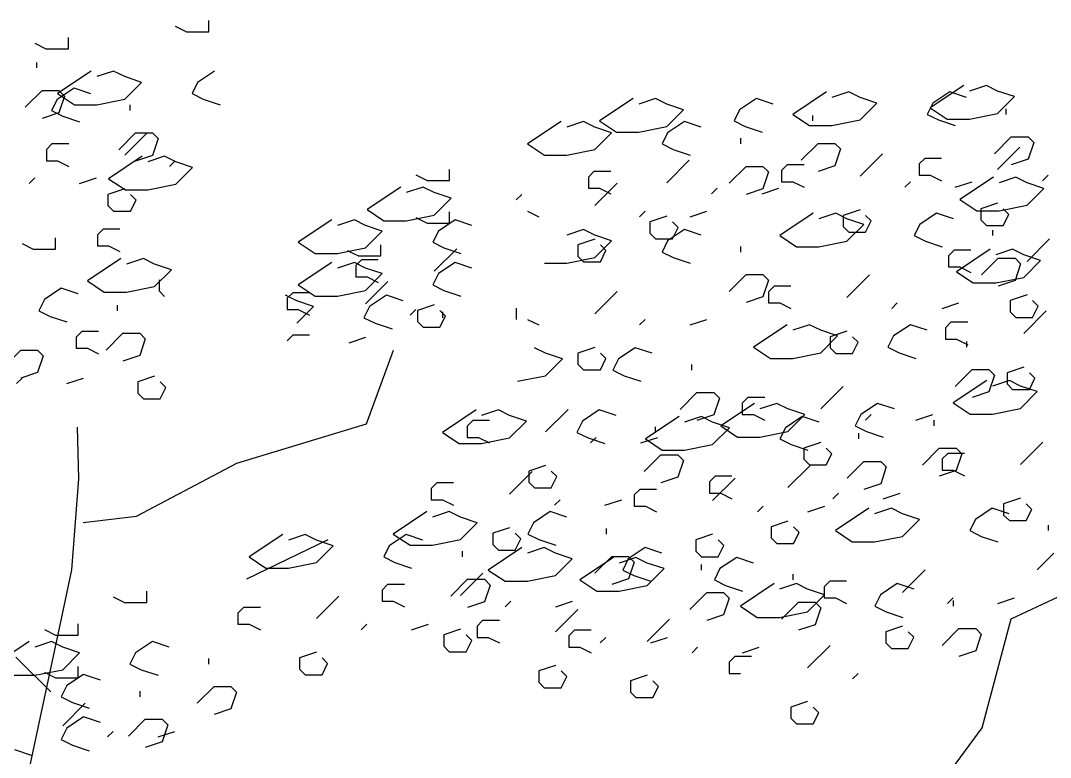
# Model space of a CAD drawing. Header units: metres. Extents: x 2330 to 2661, y 695 to 924.
# Drawn here: x 2615.789 to 2616.987, y 788.513 to 789.369 of the extents above; entities that cross this region are included whole.
import ezdxf

# ---------------------------------------------------------------- set-up
doc = ezdxf.new("R2010")
doc.units = ezdxf.units.M
doc.header["$LTSCALE"] = 20

msp = doc.modelspace()

# ---------------------------------------------------------------- linework, layer by layer
for p, q in [((2616.0077, 789.3564), (2616.0077, 789.3695)), ((2615.9686, 789.363), (2615.9817, 789.3564)), ((2615.9817, 789.3564), (2616.0077, 789.3564)), ((2615.8444, 789.3366), (2615.8444, 789.3497)), ((2615.8053, 789.3432), (2615.8183, 789.3366)), ((2615.8183, 789.3366), (2615.8444, 789.3366)), ((2615.8071, 789.3209), (2615.8071, 789.3144)), ((2615.8709, 789.3108), (2615.8318, 789.2847)), ((2615.8969, 789.3108), (2615.8774, 789.3043)), ((2615.91, 789.3043), (2615.8969, 789.3108)), ((2616.0142, 789.3108), (2615.9947, 789.2977)), ((2615.9295, 789.2977), (2615.91, 789.3043)), ((2615.91, 789.2782), (2615.9295, 789.2977)), ((2615.9947, 789.2977), (2615.9882, 789.2847)), ((2615.7941, 789.2688), (2615.8137, 789.2883)), ((2615.8137, 789.2883), (2615.8332, 789.2883)), ((2615.8509, 789.291), (2615.8313, 789.2779)), ((2615.8318, 789.2847), (2615.8513, 789.2717)), ((2615.8332, 789.2883), (2615.8397, 789.2818)), ((2615.8704, 789.2845), (2615.8509, 789.291)), ((2615.9882, 789.2847), (2616.0012, 789.2782)), ((2616.7261, 789.2865), (2616.687, 789.2604)), ((2616.7522, 789.2865), (2616.7326, 789.28)), ((2616.7652, 789.28), (2616.7522, 789.2865)), ((2616.8861, 789.2941), (2616.847, 789.268)), ((2616.8695, 789.2865), (2616.85, 789.2734)), ((2616.8891, 789.28), (2616.8695, 789.2865)), ((2616.9122, 789.2941), (2616.8926, 789.2876)), ((2616.9252, 789.2876), (2616.9122, 789.2941)), ((2616.9448, 789.2811), (2616.9252, 789.2876)), ((2615.8313, 789.2779), (2615.8248, 789.2649)), ((2615.8397, 789.2818), (2615.8332, 789.2622)), ((2615.8774, 789.2717), (2615.91, 789.2782)), ((2616.0012, 789.2782), (2616.0208, 789.2717)), ((2616.5014, 789.2789), (2616.4623, 789.2528)), ((2616.5274, 789.2789), (2616.5079, 789.2723)), ((2616.5405, 789.2723), (2616.5274, 789.2789)), ((2616.56, 789.2658), (2616.5405, 789.2723)), ((2616.6447, 789.2789), (2616.6252, 789.2658)), ((2616.6643, 789.2723), (2616.6447, 789.2789)), ((2616.7848, 789.2734), (2616.7652, 789.28)), ((2616.7652, 789.2539), (2616.7848, 789.2734)), ((2616.85, 789.2734), (2616.8434, 789.2604)), ((2616.9252, 789.2615), (2616.9448, 789.2811)), ((2615.8332, 789.2622), (2615.8137, 789.2557)), ((2615.8248, 789.2649), (2615.8378, 789.2584)), ((2615.8513, 789.2717), (2615.8774, 789.2717)), ((2615.916, 789.2714), (2615.916, 789.2649)), ((2616.5405, 789.2463), (2616.56, 789.2658)), ((2616.6252, 789.2658), (2616.6187, 789.2528)), ((2616.687, 789.2604), (2616.7066, 789.2474)), ((2616.8434, 789.2604), (2616.8565, 789.2539)), ((2616.847, 789.268), (2616.8666, 789.255)), ((2616.8926, 789.255), (2616.9252, 789.2615)), ((2616.9347, 789.2669), (2616.9347, 789.2604)), ((2615.8378, 789.2584), (2615.8574, 789.2518)), ((2616.4176, 789.2522), (2616.3785, 789.2261)), ((2616.4436, 789.2522), (2616.4241, 789.2457)), ((2616.4567, 789.2457), (2616.4436, 789.2522)), ((2616.4623, 789.2528), (2616.4818, 789.2397)), ((2616.5609, 789.2522), (2616.5414, 789.2391)), ((2616.5805, 789.2457), (2616.5609, 789.2522)), ((2616.6187, 789.2528), (2616.6317, 789.2463)), ((2616.7099, 789.2593), (2616.7099, 789.2528)), ((2616.7326, 789.2474), (2616.7652, 789.2539)), ((2616.8565, 789.2539), (2616.876, 789.2474)), ((2616.8666, 789.255), (2616.8926, 789.255)), ((2615.903, 789.2192), (2615.9226, 789.2388)), ((2615.936, 789.239), (2615.91, 789.213)), ((2615.9226, 789.2388), (2615.9421, 789.2388)), ((2615.9421, 789.2388), (2615.9486, 789.2323)), ((2616.4762, 789.2391), (2616.4567, 789.2457)), ((2616.4567, 789.2196), (2616.4762, 789.2391)), ((2616.4818, 789.2397), (2616.5079, 789.2397)), ((2616.5079, 789.2397), (2616.5405, 789.2463)), ((2616.5414, 789.2391), (2616.5349, 789.2261)), ((2616.6317, 789.2463), (2616.6513, 789.2397)), ((2616.7066, 789.2474), (2616.7326, 789.2474)), ((2615.8252, 789.226), (2615.8187, 789.2195)), ((2615.8448, 789.226), (2615.8252, 789.226)), ((2615.9486, 789.2323), (2615.9421, 789.2127)), ((2616.3785, 789.2261), (2616.398, 789.213)), ((2616.5349, 789.2261), (2616.5479, 789.2196)), ((2616.6261, 789.2326), (2616.6261, 789.2261)), ((2616.6969, 789.2071), (2616.7164, 789.2267)), ((2616.7164, 789.2267), (2616.736, 789.2267)), ((2616.736, 789.2267), (2616.7425, 789.2202)), ((2616.9216, 789.2147), (2616.9412, 789.2343)), ((2616.9412, 789.2343), (2616.9608, 789.2343)), ((2616.9608, 789.2343), (2616.9673, 789.2278)), ((2616.9673, 789.2278), (2616.9608, 789.2082)), ((2615.8187, 789.2195), (2615.8187, 789.2064)), ((2615.9421, 789.2127), (2615.9226, 789.2062)), ((2616.398, 789.213), (2616.4241, 789.213)), ((2616.4241, 789.213), (2616.4567, 789.2196)), ((2616.5479, 789.2196), (2616.5675, 789.213)), ((2616.7425, 789.2202), (2616.736, 789.2006)), ((2616.7913, 789.2147), (2616.7652, 789.1887)), ((2616.9513, 789.2224), (2616.9252, 789.1963)), ((2615.8187, 789.2064), (2615.8318, 789.2064)), ((2615.8318, 789.2064), (2615.8448, 789.1999)), ((2615.9303, 789.2117), (2615.8912, 789.1856)), ((2615.9563, 789.2117), (2615.9368, 789.2052)), ((2615.9694, 789.2052), (2615.9563, 789.2117)), ((2615.9686, 789.2064), (2615.9621, 789.1999)), ((2615.9889, 789.1987), (2615.9694, 789.2052)), ((2616.5665, 789.2071), (2616.5405, 789.181)), ((2616.6805, 789.2017), (2616.674, 789.1952)), ((2616.7001, 789.2017), (2616.6805, 789.2017)), ((2616.736, 789.2006), (2616.7164, 789.1941)), ((2616.8405, 789.2093), (2616.834, 789.2028)), ((2616.834, 789.2028), (2616.834, 789.1898)), ((2616.8601, 789.2093), (2616.8405, 789.2093)), ((2616.9608, 789.2082), (2616.9412, 789.2017)), ((2615.9694, 789.1791), (2615.9889, 789.1987)), ((2616.2487, 789.19), (2616.2617, 789.1835)), ((2616.2878, 789.1835), (2616.2878, 789.1965)), ((2616.4557, 789.1941), (2616.4492, 789.1876)), ((2616.4753, 789.1941), (2616.4557, 789.1941)), ((2616.6131, 789.1804), (2616.6326, 789.2)), ((2616.6326, 789.2), (2616.6522, 789.2)), ((2616.6522, 789.2), (2616.6587, 789.1935)), ((2616.6587, 789.1935), (2616.6522, 789.1739)), ((2616.674, 789.1952), (2616.674, 789.1821)), ((2616.834, 789.1898), (2616.847, 789.1898)), ((2616.847, 789.1898), (2616.8601, 789.1832)), ((2616.9839, 789.1898), (2616.9774, 789.1832)), ((2615.8053, 789.1866), (2615.7987, 789.1801)), ((2615.8574, 789.1801), (2615.8769, 789.1866)), ((2615.8912, 789.1856), (2615.9107, 789.1726)), ((2615.9368, 789.1726), (2615.9694, 789.1791)), ((2616.2617, 789.1835), (2616.2878, 789.1835)), ((2616.4492, 789.1876), (2616.4492, 789.1745)), ((2616.4827, 789.1804), (2616.4567, 789.1543)), ((2616.674, 789.1821), (2616.687, 789.1821)), ((2616.687, 789.1821), (2616.7001, 789.1756)), ((2616.8239, 789.1821), (2616.8174, 789.1756)), ((2616.876, 789.1756), (2616.8956, 789.1821)), ((2616.9204, 789.1874), (2616.8813, 789.1613)), ((2616.9465, 789.1874), (2616.9269, 789.1809)), ((2616.9595, 789.1809), (2616.9465, 789.1874)), ((2616.9791, 789.1743), (2616.9595, 789.1809)), ((2615.91, 789.1738), (2615.8904, 789.1673)), ((2615.8904, 789.1673), (2615.8904, 789.1543)), ((2615.9107, 789.1726), (2615.9368, 789.1726)), ((2615.923, 789.1608), (2615.9165, 789.1673)), ((2616.2309, 789.1759), (2616.1918, 789.1498)), ((2616.257, 789.1759), (2616.2374, 789.1694)), ((2616.27, 789.1694), (2616.257, 789.1759)), ((2616.2895, 789.1629), (2616.27, 789.1694)), ((2616.3719, 789.1674), (2616.3654, 789.1609)), ((2616.4492, 789.1745), (2616.4623, 789.1745)), ((2616.4623, 789.1745), (2616.4753, 789.168)), ((2616.5991, 789.1745), (2616.5926, 789.168)), ((2616.6522, 789.1739), (2616.6326, 789.1674)), ((2616.6513, 789.168), (2616.6708, 789.1745)), ((2616.9595, 789.1548), (2616.9791, 789.1743)), ((2615.8904, 789.1543), (2615.8969, 789.1477)), ((2615.9165, 789.1477), (2615.923, 789.1608)), ((2616.27, 789.1433), (2616.2895, 789.1629)), ((2616.8813, 789.1613), (2616.9009, 789.1482)), ((2616.9252, 789.1571), (2616.9057, 789.1506)), ((2616.9269, 789.1482), (2616.9595, 789.1548)), ((2615.8969, 789.1477), (2615.91, 789.1477)), ((2615.91, 789.1477), (2615.9165, 789.1477)), ((2616.1918, 789.1498), (2616.2113, 789.1368)), ((2616.2374, 789.1368), (2616.27, 789.1433)), ((2616.2487, 789.1404), (2616.2617, 789.1339)), ((2616.2878, 789.1339), (2616.2878, 789.147)), ((2616.3785, 789.1478), (2616.3915, 789.1413)), ((2616.5153, 789.1478), (2616.5088, 789.1413)), ((2616.5405, 789.1419), (2616.5209, 789.1354)), ((2616.5675, 789.1413), (2616.587, 789.1478)), ((2616.7109, 789.1454), (2616.6718, 789.1194)), ((2616.737, 789.1454), (2616.7174, 789.1389)), ((2616.75, 789.1389), (2616.737, 789.1454)), ((2616.7652, 789.1495), (2616.7457, 789.143)), ((2616.7457, 789.143), (2616.7457, 789.13)), ((2616.7783, 789.1365), (2616.7717, 789.143)), ((2616.8543, 789.1454), (2616.8347, 789.1324)), ((2616.8738, 789.1389), (2616.8543, 789.1454)), ((2616.9009, 789.1482), (2616.9269, 789.1482)), ((2616.9057, 789.1506), (2616.9057, 789.1376)), ((2616.9383, 789.1441), (2616.9317, 789.1506)), ((2616.9317, 789.1311), (2616.9383, 789.1441)), ((2616.1509, 789.1378), (2616.1118, 789.1117)), ((2616.177, 789.1378), (2616.1574, 789.1313)), ((2616.19, 789.1313), (2616.177, 789.1378)), ((2616.2095, 789.1248), (2616.19, 789.1313)), ((2616.2113, 789.1368), (2616.2374, 789.1368)), ((2616.2617, 789.1339), (2616.2878, 789.1339)), ((2616.2943, 789.1378), (2616.2747, 789.1248)), ((2616.3138, 789.1313), (2616.2943, 789.1378)), ((2616.5209, 789.1354), (2616.5209, 789.1223)), ((2616.5535, 789.1289), (2616.547, 789.1354)), ((2616.547, 789.1158), (2616.5535, 789.1289)), ((2616.7457, 789.13), (2616.7522, 789.1234)), ((2616.7695, 789.1324), (2616.75, 789.1389)), ((2616.75, 789.1128), (2616.7695, 789.1324)), ((2616.7717, 789.1234), (2616.7783, 789.1365)), ((2616.8347, 789.1324), (2616.8282, 789.1194)), ((2616.9057, 789.1376), (2616.9122, 789.1311)), ((2616.9122, 789.1311), (2616.9252, 789.1311)), ((2616.9252, 789.1311), (2616.9317, 789.1311)), ((2615.8295, 789.1038), (2615.8295, 789.1169)), ((2615.8847, 789.1269), (2615.8781, 789.1204)), ((2615.8781, 789.1204), (2615.8781, 789.1074)), ((2615.9042, 789.1269), (2615.8847, 789.1269)), ((2616.19, 789.1052), (2616.2095, 789.1248)), ((2616.2747, 789.1248), (2616.2682, 789.1117)), ((2616.4436, 789.1264), (2616.4241, 789.1199)), ((2616.4567, 789.1199), (2616.4436, 789.1264)), ((2616.4762, 789.1133), (2616.4567, 789.1199)), ((2616.5209, 789.1223), (2616.5274, 789.1158)), ((2616.5609, 789.1264), (2616.5414, 789.1133)), ((2616.5805, 789.1199), (2616.5609, 789.1264)), ((2616.6718, 789.1194), (2616.6913, 789.1063)), ((2616.7522, 789.1234), (2616.7652, 789.1234)), ((2616.7652, 789.1234), (2616.7717, 789.1234)), ((2616.8282, 789.1194), (2616.8412, 789.1128)), ((2616.9194, 789.1259), (2616.9194, 789.1194)), ((2615.7904, 789.1103), (2615.8034, 789.1038)), ((2615.8781, 789.1074), (2615.8912, 789.1074)), ((2615.8912, 789.1074), (2615.9042, 789.1008)), ((2616.1118, 789.1117), (2616.1313, 789.0987)), ((2616.1574, 789.0987), (2616.19, 789.1052)), ((2616.2078, 789.0958), (2616.2078, 789.1088)), ((2616.2682, 789.1117), (2616.2812, 789.1052)), ((2616.2812, 789.1052), (2616.3008, 789.0987)), ((2616.4567, 789.1152), (2616.4371, 789.1087)), ((2616.4371, 789.1087), (2616.4371, 789.0956)), ((2616.4567, 789.0938), (2616.4762, 789.1133)), ((2616.4697, 789.1022), (2616.4632, 789.1087)), ((2616.5274, 789.1158), (2616.5405, 789.1158)), ((2616.5414, 789.1133), (2616.5349, 789.1003)), ((2616.5405, 789.1158), (2616.547, 789.1158)), ((2616.6261, 789.1068), (2616.6261, 789.1003)), ((2616.6913, 789.1063), (2616.7174, 789.1063)), ((2616.7174, 789.1063), (2616.75, 789.1128)), ((2616.8412, 789.1128), (2616.8608, 789.1063)), ((2616.9856, 789.1156), (2616.9595, 789.0895)), ((2615.8034, 789.1038), (2615.8295, 789.1038)), ((2615.9055, 789.0928), (2615.8664, 789.0667)), ((2615.9316, 789.0928), (2615.912, 789.0863)), ((2615.9446, 789.0863), (2615.9316, 789.0928)), ((2616.1313, 789.0987), (2616.1574, 789.0987)), ((2616.1687, 789.1023), (2616.1817, 789.0958)), ((2616.1817, 789.0958), (2616.2078, 789.0958)), ((2616.2961, 789.1042), (2616.27, 789.0781)), ((2616.4241, 789.0872), (2616.4567, 789.0938)), ((2616.4371, 789.0956), (2616.4436, 789.0891)), ((2616.4632, 789.0891), (2616.4697, 789.1022)), ((2616.5349, 789.1003), (2616.5479, 789.0938)), ((2616.5479, 789.0938), (2616.5675, 789.0872)), ((2616.8748, 789.1026), (2616.8683, 789.0961)), ((2616.8683, 789.0961), (2616.8683, 789.083)), ((2616.8943, 789.1026), (2616.8748, 789.1026)), ((2616.9166, 789.1035), (2616.8775, 789.0774)), ((2616.9064, 789.0737), (2616.926, 789.0933)), ((2616.9427, 789.1035), (2616.9231, 789.097)), ((2616.926, 789.0933), (2616.9455, 789.0933)), ((2616.9557, 789.097), (2616.9427, 789.1035)), ((2616.9455, 789.0933), (2616.952, 789.0867)), ((2616.9753, 789.0905), (2616.9557, 789.097)), ((2615.9642, 789.0798), (2615.9446, 789.0863)), ((2616.1509, 789.0883), (2616.1118, 789.0622)), ((2616.177, 789.0883), (2616.1574, 789.0817)), ((2616.19, 789.0817), (2616.177, 789.0883)), ((2616.1853, 789.0911), (2616.1788, 789.0846)), ((2616.1788, 789.0846), (2616.1788, 789.0716)), ((2616.2048, 789.0911), (2616.1853, 789.0911)), ((2616.2095, 789.0752), (2616.19, 789.0817)), ((2616.2943, 789.0883), (2616.2747, 789.0752)), ((2616.3138, 789.0817), (2616.2943, 789.0883)), ((2616.398, 789.0872), (2616.4241, 789.0872)), ((2616.4436, 789.0891), (2616.4567, 789.0891)), ((2616.4567, 789.0891), (2616.4632, 789.0891)), ((2616.8683, 789.083), (2616.8813, 789.083)), ((2616.8813, 789.083), (2616.8943, 789.0765)), ((2616.952, 789.0867), (2616.9455, 789.0672)), ((2616.9557, 789.0709), (2616.9753, 789.0905)), ((2615.9446, 789.0602), (2615.9642, 789.0798)), ((2616.1788, 789.0716), (2616.1918, 789.0716)), ((2616.19, 789.0556), (2616.2095, 789.0752)), ((2616.1918, 789.0716), (2616.2048, 789.0651)), ((2616.2747, 789.0752), (2616.2682, 789.0622)), ((2616.6131, 789.0546), (2616.6326, 789.0742)), ((2616.6326, 789.0742), (2616.6522, 789.0742)), ((2616.6522, 789.0742), (2616.6587, 789.0677)), ((2616.7761, 789.0737), (2616.75, 789.0476)), ((2616.8775, 789.0774), (2616.897, 789.0644)), ((2616.9231, 789.0644), (2616.9557, 789.0709)), ((2615.836, 789.0582), (2615.8165, 789.0451)), ((2615.8556, 789.0516), (2615.836, 789.0582)), ((2615.8664, 789.0667), (2615.886, 789.0537)), ((2615.912, 789.0537), (2615.9446, 789.0602)), ((2615.9498, 789.0682), (2615.9498, 789.0552)), ((2616.1118, 789.0622), (2616.1313, 789.0491)), ((2616.2161, 789.0661), (2616.19, 789.04)), ((2616.2682, 789.0622), (2616.2812, 789.0556)), ((2616.6587, 789.0677), (2616.6522, 789.0481)), ((2616.6653, 789.0606), (2616.6587, 789.0541)), ((2616.6848, 789.0606), (2616.6653, 789.0606)), ((2616.897, 789.0644), (2616.9231, 789.0644)), ((2616.9455, 789.0672), (2616.926, 789.0606)), ((2615.8165, 789.0451), (2615.81, 789.0321)), ((2615.886, 789.0537), (2615.912, 789.0537)), ((2615.9498, 789.0552), (2615.9563, 789.0487)), ((2616.11, 789.0436), (2616.097, 789.0501)), ((2616.1053, 789.053), (2616.0988, 789.0465)), ((2616.0988, 789.0465), (2616.0988, 789.0335)), ((2616.1248, 789.053), (2616.1053, 789.053)), ((2616.1313, 789.0491), (2616.1574, 789.0491)), ((2616.1574, 789.0491), (2616.19, 789.0556)), ((2616.2143, 789.0501), (2616.1947, 789.0371)), ((2616.2338, 789.0436), (2616.2143, 789.0501)), ((2616.2812, 789.0556), (2616.3008, 789.0491)), ((2616.4827, 789.0546), (2616.4567, 789.0285)), ((2616.6522, 789.0481), (2616.6326, 789.0416)), ((2616.6587, 789.0541), (2616.6587, 789.0411)), ((2616.9595, 789.0504), (2616.94, 789.0439)), ((2615.9012, 789.0386), (2615.9012, 789.0321)), ((2616.0988, 789.0335), (2616.1118, 789.0335)), ((2616.1295, 789.0371), (2616.11, 789.0436)), ((2616.11, 789.0175), (2616.1295, 789.0371)), ((2616.1118, 789.0335), (2616.1248, 789.0269)), ((2616.1947, 789.0371), (2616.1882, 789.024)), ((2616.2487, 789.0335), (2616.2421, 789.0269)), ((2616.27, 789.039), (2616.2504, 789.0324)), ((2616.2504, 789.0324), (2616.2504, 789.0194)), ((2616.283, 789.0259), (2616.2765, 789.0324)), ((2616.3654, 789.0351), (2616.3654, 789.022)), ((2616.6587, 789.0411), (2616.6718, 789.0411)), ((2616.6718, 789.0411), (2616.6848, 789.0346)), ((2616.8086, 789.0411), (2616.8021, 789.0346)), ((2616.8608, 789.0346), (2616.8803, 789.0411)), ((2616.94, 789.0439), (2616.94, 789.0308)), ((2616.9726, 789.0374), (2616.966, 789.0439)), ((2616.966, 789.0243), (2616.9726, 789.0374)), ((2615.81, 789.0321), (2615.823, 789.0255)), ((2615.823, 789.0255), (2615.8425, 789.019)), ((2616.1882, 789.024), (2616.2012, 789.0175)), ((2616.2765, 789.0129), (2616.283, 789.0259)), ((2616.2794, 789.0306), (2616.2794, 789.024)), ((2616.3785, 789.022), (2616.3915, 789.0155)), ((2616.5153, 789.022), (2616.5088, 789.0155)), ((2616.5675, 789.0155), (2616.587, 789.022)), ((2616.94, 789.0308), (2616.9465, 789.0243)), ((2616.9465, 789.0243), (2616.9595, 789.0243)), ((2616.9818, 789.0318), (2616.9557, 789.0057)), ((2616.9595, 789.0243), (2616.966, 789.0243)), ((2616.2012, 789.0175), (2616.2208, 789.011)), ((2616.2504, 789.0194), (2616.257, 789.0129)), ((2616.257, 789.0129), (2616.27, 789.0129)), ((2616.27, 789.0129), (2616.2765, 789.0129)), ((2616.6804, 789.0158), (2616.6413, 788.9897)), ((2616.7065, 789.0158), (2616.6869, 789.0093)), ((2616.7195, 789.0093), (2616.7065, 789.0158)), ((2616.7391, 789.0028), (2616.7195, 789.0093)), ((2616.75, 789.0085), (2616.7304, 789.0019)), ((2616.8238, 789.0158), (2616.8042, 789.0028)), ((2616.8433, 789.0093), (2616.8238, 789.0158)), ((2616.871, 789.0187), (2616.8645, 789.0122)), ((2616.8645, 789.0122), (2616.8645, 788.9991)), ((2616.8905, 789.0187), (2616.871, 789.0187)), ((2615.8599, 789.008), (2615.8534, 789.0015)), ((2615.8534, 789.0015), (2615.8534, 788.9885)), ((2615.8795, 789.008), (2615.8599, 789.008)), ((2615.8882, 788.9864), (2615.9077, 789.006)), ((2615.9077, 789.006), (2615.9273, 789.006)), ((2615.9273, 789.006), (2615.9338, 788.9994)), ((2615.9338, 788.9994), (2615.9273, 788.9799)), ((2616.1053, 789.0035), (2616.0988, 788.9969)), ((2616.1248, 789.0035), (2616.1053, 789.0035)), ((2616.19, 789.0008), (2616.1704, 788.9943)), ((2616.7195, 788.9832), (2616.7391, 789.0028)), ((2616.7304, 789.0019), (2616.7304, 788.9889)), ((2616.763, 788.9954), (2616.7565, 789.0019)), ((2616.8042, 789.0028), (2616.7977, 788.9897)), ((2616.8645, 788.9991), (2616.8775, 788.9991)), ((2616.8775, 788.9991), (2616.8905, 788.9926)), ((2615.7693, 788.9666), (2615.7889, 788.9862)), ((2615.7889, 788.9862), (2615.8084, 788.9862)), ((2615.8084, 788.9862), (2615.815, 788.9796)), ((2615.8534, 788.9885), (2615.8664, 788.9885)), ((2615.8664, 788.9885), (2615.8795, 788.9819)), ((2616.1913, 788.9006), (2616.2227, 788.9862)), ((2616.3995, 788.9826), (2616.3865, 788.9891)), ((2616.4567, 788.9894), (2616.4371, 788.9829)), ((2616.5038, 788.9891), (2616.4842, 788.9761)), ((2616.5233, 788.9826), (2616.5038, 788.9891)), ((2616.6413, 788.9897), (2616.6609, 788.9767)), ((2616.7304, 788.9889), (2616.737, 788.9824)), ((2616.7565, 788.9824), (2616.763, 788.9954)), ((2616.7977, 788.9897), (2616.8108, 788.9832)), ((2616.889, 788.9963), (2616.889, 788.9897)), ((2615.815, 788.9796), (2615.8084, 788.9601)), ((2615.9273, 788.9799), (2615.9077, 788.9734)), ((2616.4191, 788.9761), (2616.3995, 788.9826)), ((2616.3995, 788.9565), (2616.4191, 788.9761)), ((2616.4371, 788.9829), (2616.4371, 788.9698)), ((2616.4697, 788.9764), (2616.4632, 788.9829)), ((2616.4632, 788.9633), (2616.4697, 788.9764)), ((2616.4842, 788.9761), (2616.4777, 788.9631)), ((2616.6609, 788.9767), (2616.6869, 788.9767)), ((2616.6869, 788.9767), (2616.7195, 788.9832)), ((2616.737, 788.9824), (2616.75, 788.9824)), ((2616.75, 788.9824), (2616.7565, 788.9824)), ((2616.8108, 788.9832), (2616.8303, 788.9767)), ((2616.4371, 788.9698), (2616.4436, 788.9633)), ((2616.4436, 788.9633), (2616.4567, 788.9633)), ((2616.4567, 788.9633), (2616.4632, 788.9633)), ((2616.4777, 788.9631), (2616.4908, 788.9565)), ((2616.569, 788.9696), (2616.569, 788.9631)), ((2616.8759, 788.9441), (2616.8955, 788.9636)), ((2616.8955, 788.9636), (2616.915, 788.9636)), ((2616.915, 788.9636), (2616.9216, 788.9571)), ((2616.9557, 788.9665), (2616.9362, 788.96)), ((2615.7904, 788.9538), (2615.7839, 788.9473)), ((2615.8084, 788.9601), (2615.7889, 788.9535)), ((2615.8425, 788.9473), (2615.8621, 788.9538)), ((2615.9446, 788.9559), (2615.9251, 788.9493)), ((2615.9251, 788.9493), (2615.9251, 788.9363)), ((2615.9577, 788.9428), (2615.9511, 788.9493)), ((2616.3669, 788.95), (2616.3995, 788.9565)), ((2616.4908, 788.9565), (2616.5103, 788.95)), ((2616.9128, 788.951), (2616.8737, 788.9249)), ((2616.9216, 788.9571), (2616.915, 788.9376)), ((2616.9389, 788.951), (2616.9193, 788.9445)), ((2616.9362, 788.96), (2616.9362, 788.947)), ((2616.9519, 788.9445), (2616.9389, 788.951)), ((2616.9687, 788.9535), (2616.9622, 788.96)), ((2616.9622, 788.9404), (2616.9687, 788.9535)), ((2615.9511, 788.9298), (2615.9577, 788.9428)), ((2616.5559, 788.9174), (2616.5755, 788.937)), ((2616.5755, 788.937), (2616.595, 788.937)), ((2616.595, 788.937), (2616.6016, 788.9304)), ((2616.7456, 788.9441), (2616.7195, 788.918)), ((2616.915, 788.9376), (2616.8955, 788.931)), ((2616.9362, 788.947), (2616.9427, 788.9404)), ((2616.9427, 788.9404), (2616.9557, 788.9404)), ((2616.9714, 788.938), (2616.9519, 788.9445)), ((2616.9519, 788.9184), (2616.9714, 788.938)), ((2616.9557, 788.9404), (2616.9622, 788.9404)), ((2615.9251, 788.9363), (2615.9316, 788.9298)), ((2615.9316, 788.9298), (2615.9446, 788.9298)), ((2615.9446, 788.9298), (2615.9511, 788.9298)), ((2616.6016, 788.9304), (2616.595, 788.9109)), ((2616.6348, 788.931), (2616.6283, 788.9245)), ((2616.6283, 788.9245), (2616.6283, 788.9115)), ((2616.6543, 788.931), (2616.6348, 788.931)), ((2616.8737, 788.9249), (2616.8932, 788.9119)), ((2616.3185, 788.9167), (2616.2794, 788.8906)), ((2616.3446, 788.9167), (2616.325, 788.9102)), ((2616.3576, 788.9102), (2616.3446, 788.9167)), ((2616.4256, 788.9174), (2616.3995, 788.8913)), ((2616.4619, 788.9167), (2616.4423, 788.9037)), ((2616.4814, 788.9102), (2616.4619, 788.9167)), ((2616.6423, 788.9243), (2616.6032, 788.8982)), ((2616.6684, 788.9243), (2616.6488, 788.9178)), ((2616.6814, 788.9178), (2616.6684, 788.9243)), ((2616.701, 788.9113), (2616.6814, 788.9178)), ((2616.7857, 788.9243), (2616.7661, 788.9113)), ((2616.8053, 788.9178), (2616.7857, 788.9243)), ((2616.9193, 788.9119), (2616.9519, 788.9184)), ((2616.0401, 788.8549), (2616.1913, 788.9006)), ((2616.3148, 788.9043), (2616.3083, 788.8978)), ((2616.3343, 788.9043), (2616.3148, 788.9043)), ((2616.3772, 788.9037), (2616.3576, 788.9102)), ((2616.3576, 788.8841), (2616.3772, 788.9037)), ((2616.4423, 788.9037), (2616.4358, 788.8906)), ((2616.5547, 788.9091), (2616.5156, 788.883)), ((2616.5808, 788.9091), (2616.5612, 788.9026)), ((2616.595, 788.9109), (2616.5755, 788.9043)), ((2616.5938, 788.9026), (2616.5808, 788.9091)), ((2616.6134, 788.896), (2616.5938, 788.9026)), ((2616.6283, 788.9115), (2616.6413, 788.9115)), ((2616.6413, 788.9115), (2616.6543, 788.9049)), ((2616.6981, 788.9091), (2616.6785, 788.896)), ((2616.6814, 788.8917), (2616.701, 788.9113)), ((2616.7176, 788.9026), (2616.6981, 788.9091)), ((2616.7661, 788.9113), (2616.7596, 788.8982)), ((2616.7782, 788.9115), (2616.7717, 788.9049)), ((2616.8303, 788.9049), (2616.8499, 788.9115)), ((2616.8509, 788.9048), (2616.8509, 788.8982)), ((2616.8932, 788.9119), (2616.9193, 788.9119)), ((2615.8545, 788.8965), (2615.8562, 788.8364)), ((2616.2794, 788.8906), (2616.299, 788.8776)), ((2616.3083, 788.8978), (2616.3083, 788.8848)), ((2616.4358, 788.8906), (2616.4489, 788.8841)), ((2616.5271, 788.8971), (2616.5271, 788.8906)), ((2616.5938, 788.8765), (2616.6134, 788.896)), ((2616.6032, 788.8982), (2616.6228, 788.8852)), ((2616.6488, 788.8852), (2616.6814, 788.8917)), ((2616.6785, 788.896), (2616.672, 788.883)), ((2616.7596, 788.8982), (2616.7727, 788.8917)), ((2616.7633, 788.8895), (2616.7633, 788.883)), ((2616.7727, 788.8917), (2616.7922, 788.8852)), ((2616.299, 788.8776), (2616.325, 788.8776)), ((2616.3083, 788.8848), (2616.3213, 788.8848)), ((2616.3213, 788.8848), (2616.3343, 788.8783)), ((2616.325, 788.8776), (2616.3576, 788.8841)), ((2616.4489, 788.8841), (2616.4684, 788.8776)), ((2616.4582, 788.8848), (2616.4517, 788.8783)), ((2616.5103, 788.8783), (2616.5299, 788.8848)), ((2616.5156, 788.883), (2616.5351, 788.8699)), ((2616.6228, 788.8852), (2616.6488, 788.8852)), ((2616.672, 788.883), (2616.685, 788.8765)), ((2616.7195, 788.8789), (2616.7, 788.8723)), ((2616.978, 788.8793), (2616.9519, 788.8532)), ((2616.5351, 788.8699), (2616.5612, 788.8699)), ((2616.5612, 788.8699), (2616.5938, 788.8765)), ((2616.685, 788.8765), (2616.7046, 788.8699)), ((2616.7, 788.8723), (2616.7, 788.8593)), ((2616.7326, 788.8658), (2616.726, 788.8723)), ((2616.726, 788.8528), (2616.7326, 788.8658)), ((2616.8378, 788.8526), (2616.8574, 788.8722)), ((2616.8574, 788.8722), (2616.8769, 788.8722)), ((2616.8672, 788.8662), (2616.8607, 788.8597)), ((2616.8867, 788.8662), (2616.8672, 788.8662)), ((2616.8769, 788.8722), (2616.8835, 788.8656)), ((2616.8835, 788.8656), (2616.8769, 788.8461)), ((2615.9234, 788.7931), (2616.0401, 788.8549)), ((2616.514, 788.845), (2616.5336, 788.8645)), ((2616.5336, 788.8645), (2616.5531, 788.8645)), ((2616.5531, 788.8645), (2616.5597, 788.858)), ((2616.5597, 788.858), (2616.5531, 788.8384)), ((2616.7, 788.8593), (2616.7065, 788.8528)), ((2616.7065, 788.8528), (2616.7195, 788.8528)), ((2616.7195, 788.8528), (2616.726, 788.8528)), ((2616.7502, 788.8373), (2616.7698, 788.8569)), ((2616.7698, 788.8569), (2616.7893, 788.8569)), ((2616.7893, 788.8569), (2616.7958, 788.8504)), ((2616.8607, 788.8597), (2616.8607, 788.8467)), ((2616.3837, 788.845), (2616.3576, 788.8189)), ((2616.3995, 788.8522), (2616.38, 788.8456)), ((2616.38, 788.8456), (2616.38, 788.8326)), ((2616.4126, 788.8391), (2616.406, 788.8456)), ((2616.7075, 788.8526), (2616.6814, 788.8265)), ((2616.7958, 788.8504), (2616.7893, 788.8308)), ((2616.8769, 788.8461), (2616.8574, 788.8395)), ((2616.8607, 788.8467), (2616.8737, 788.8467)), ((2616.8737, 788.8467), (2616.8867, 788.8401)), ((2615.8562, 788.8364), (2615.848, 788.7307)), ((2616.2729, 788.8319), (2616.2664, 788.8254)), ((2616.2924, 788.8319), (2616.2729, 788.8319)), ((2616.38, 788.8326), (2616.3865, 788.8261)), ((2616.406, 788.8261), (2616.4126, 788.8391)), ((2616.5531, 788.8384), (2616.5336, 788.8319)), ((2616.5967, 788.8395), (2616.5902, 788.833)), ((2616.5902, 788.833), (2616.5902, 788.82)), ((2616.6199, 788.8373), (2616.5938, 788.8112)), ((2616.6162, 788.8395), (2616.5967, 788.8395)), ((2616.7893, 788.8308), (2616.7698, 788.8243)), ((2616.2664, 788.8254), (2616.2664, 788.8123)), ((2616.3865, 788.8261), (2616.3995, 788.8261)), ((2616.3995, 788.8261), (2616.406, 788.8261)), ((2616.5091, 788.8243), (2616.5026, 788.8178)), ((2616.5026, 788.8178), (2616.5026, 788.8047)), ((2616.5286, 788.8243), (2616.5091, 788.8243)), ((2616.5902, 788.82), (2616.6032, 788.82)), ((2616.6032, 788.82), (2616.6162, 788.8135)), ((2616.7401, 788.82), (2616.7336, 788.8135)), ((2616.7922, 788.8135), (2616.8118, 788.82)), ((2616.2664, 788.8123), (2616.2794, 788.8123)), ((2616.2794, 788.8123), (2616.2924, 788.8058)), ((2616.4163, 788.8123), (2616.4098, 788.8058)), ((2616.4684, 788.8058), (2616.488, 788.8123)), ((2616.5026, 788.8047), (2616.5156, 788.8047)), ((2616.5156, 788.8047), (2616.5286, 788.7982)), ((2616.6525, 788.8047), (2616.6459, 788.7982)), ((2616.7046, 788.7982), (2616.7242, 788.8047)), ((2616.9519, 788.814), (2616.9323, 788.8075)), ((2616.9323, 788.8075), (2616.9323, 788.7945)), ((2616.9649, 788.801), (2616.9584, 788.8075)), ((2615.8615, 788.7857), (2615.9234, 788.7931)), ((2616.2614, 788.7985), (2616.2223, 788.7724)), ((2616.2874, 788.7985), (2616.2679, 788.792)), ((2616.3005, 788.792), (2616.2874, 788.7985)), ((2616.4047, 788.7985), (2616.3852, 788.7855)), ((2616.4243, 788.792), (2616.4047, 788.7985)), ((2616.7756, 788.8023), (2616.7365, 788.7763)), ((2616.8017, 788.8023), (2616.7822, 788.7958)), ((2616.8148, 788.7958), (2616.8017, 788.8023)), ((2616.8343, 788.7893), (2616.8148, 788.7958)), ((2616.919, 788.8023), (2616.8995, 788.7893)), ((2616.9386, 788.7958), (2616.919, 788.8023)), ((2616.9323, 788.7945), (2616.9389, 788.788)), ((2616.9584, 788.788), (2616.9649, 788.801)), ((2616.32, 788.7855), (2616.3005, 788.792)), ((2616.3005, 788.7659), (2616.32, 788.7855)), ((2616.3852, 788.7855), (2616.3787, 788.7724)), ((2616.6814, 788.7874), (2616.6619, 788.7808)), ((2616.6619, 788.7808), (2616.6619, 788.7678)), ((2616.6945, 788.7743), (2616.6879, 788.7808)), ((2616.8148, 788.7697), (2616.8343, 788.7893)), ((2616.8995, 788.7893), (2616.893, 788.7763)), ((2616.9389, 788.788), (2616.9519, 788.788)), ((2616.9519, 788.788), (2616.9584, 788.788)), ((2616.9842, 788.7828), (2616.9842, 788.7763)), ((2616.0937, 788.7718), (2616.0546, 788.7458)), ((2616.1198, 788.7718), (2616.1003, 788.7653)), ((2616.1329, 788.7653), (2616.1198, 788.7718)), ((2616.2371, 788.7718), (2616.2176, 788.7588)), ((2616.2223, 788.7724), (2616.2418, 788.7594)), ((2616.2567, 788.7653), (2616.2371, 788.7718)), ((2616.3576, 788.7797), (2616.3381, 788.7732)), ((2616.3381, 788.7732), (2616.3381, 788.7602)), ((2616.3706, 788.7667), (2616.3641, 788.7732)), ((2616.3787, 788.7724), (2616.3917, 788.7659)), ((2616.4699, 788.779), (2616.4699, 788.7724)), ((2616.5938, 788.7721), (2616.5743, 788.7656)), ((2616.6879, 788.7613), (2616.6945, 788.7743)), ((2616.7365, 788.7763), (2616.7561, 788.7632)), ((2616.7822, 788.7632), (2616.8148, 788.7697)), ((2616.893, 788.7763), (2616.906, 788.7697)), ((2616.906, 788.7697), (2616.9256, 788.7632)), ((2616.1462, 788.7657), (2616.0516, 788.7197)), ((2616.1524, 788.7588), (2616.1329, 788.7653)), ((2616.1329, 788.7392), (2616.1524, 788.7588)), ((2616.2176, 788.7588), (2616.2111, 788.7458)), ((2616.2418, 788.7594), (2616.2679, 788.7594)), ((2616.2679, 788.7594), (2616.3005, 788.7659)), ((2616.3381, 788.7602), (2616.3446, 788.7536)), ((2616.3641, 788.7536), (2616.3706, 788.7667)), ((2616.3917, 788.7659), (2616.4113, 788.7594)), ((2616.5743, 788.7656), (2616.5743, 788.7525)), ((2616.6068, 788.7591), (2616.6003, 788.7656)), ((2616.6003, 788.746), (2616.6068, 788.7591)), ((2616.6619, 788.7678), (2616.6684, 788.7613)), ((2616.6684, 788.7613), (2616.6814, 788.7613)), ((2616.6814, 788.7613), (2616.6879, 788.7613)), ((2616.7561, 788.7632), (2616.7822, 788.7632)), ((2616.0546, 788.7458), (2616.0742, 788.7327)), ((2616.2111, 788.7458), (2616.2241, 788.7392)), ((2616.3023, 788.7523), (2616.3023, 788.7458)), ((2616.3718, 788.7566), (2616.3327, 788.7305)), ((2616.3446, 788.7536), (2616.3576, 788.7536)), ((2616.3576, 788.7536), (2616.3641, 788.7536)), ((2616.3979, 788.7566), (2616.3784, 788.7501)), ((2616.4109, 788.7501), (2616.3979, 788.7566)), ((2616.4305, 788.7435), (2616.4109, 788.7501)), ((2616.4785, 788.7452), (2616.4394, 788.7191)), ((2616.4569, 788.7268), (2616.4764, 788.7463)), ((2616.4764, 788.7463), (2616.496, 788.7463)), ((2616.5046, 788.7452), (2616.485, 788.7386)), ((2616.5152, 788.7566), (2616.4957, 788.7435)), ((2616.496, 788.7463), (2616.5025, 788.7398)), ((2616.5176, 788.7386), (2616.5046, 788.7452)), ((2616.5348, 788.7501), (2616.5152, 788.7566)), ((2616.5743, 788.7525), (2616.5808, 788.746)), ((2616.5808, 788.746), (2616.5938, 788.746)), ((2616.5938, 788.746), (2616.6003, 788.746)), ((2616.6219, 788.7452), (2616.6023, 788.7321)), ((2616.6414, 788.7386), (2616.6219, 788.7452)), ((2616.9712, 788.7306), (2616.9907, 788.7502)), ((2616.1003, 788.7327), (2616.1329, 788.7392)), ((2616.2241, 788.7392), (2616.2436, 788.7327)), ((2616.4109, 788.724), (2616.4305, 788.7435)), ((2616.4957, 788.7435), (2616.4892, 788.7305)), ((2616.5025, 788.7398), (2616.496, 788.7203)), ((2616.5372, 788.7321), (2616.5176, 788.7386)), ((2616.5804, 788.737), (2616.5804, 788.7305)), ((2615.848, 788.7307), (2615.8364, 788.6758)), ((2616.0742, 788.7327), (2616.1003, 788.7327)), ((2616.3265, 788.7268), (2616.3005, 788.7007)), ((2616.3327, 788.7305), (2616.3523, 788.7175)), ((2616.3784, 788.7175), (2616.4109, 788.724)), ((2616.4892, 788.7305), (2616.5022, 788.724)), ((2616.5022, 788.724), (2616.5217, 788.7175)), ((2616.5176, 788.7125), (2616.5372, 788.7321)), ((2616.6023, 788.7321), (2616.5958, 788.7191)), ((2616.6871, 788.7256), (2616.6871, 788.7191)), ((2616.8408, 788.7306), (2616.8148, 788.7045)), ((2616.2157, 788.7137), (2616.2092, 788.7072)), ((2616.2353, 788.7137), (2616.2157, 788.7137)), ((2616.2893, 788.7001), (2616.3088, 788.7197)), ((2616.3088, 788.7197), (2616.3284, 788.7197)), ((2616.3284, 788.7197), (2616.3349, 788.7131)), ((2616.3349, 788.7131), (2616.3284, 788.6936)), ((2616.3523, 788.7175), (2616.3784, 788.7175)), ((2616.4394, 788.7191), (2616.459, 788.706)), ((2616.496, 788.7203), (2616.4764, 788.7137)), ((2616.485, 788.706), (2616.5176, 788.7125)), ((2616.5958, 788.7191), (2616.6089, 788.7125)), ((2616.6089, 788.7125), (2616.6284, 788.706)), ((2616.6652, 788.7147), (2616.6261, 788.6886)), ((2616.6912, 788.7147), (2616.6717, 788.7081)), ((2616.7043, 788.7081), (2616.6912, 788.7147)), ((2616.73, 788.7175), (2616.7235, 788.711)), ((2616.7235, 788.711), (2616.7235, 788.698)), ((2616.7496, 788.7175), (2616.73, 788.7175)), ((2616.8086, 788.7147), (2616.789, 788.7016)), ((2616.8281, 788.7081), (2616.8086, 788.7147)), ((2616.9412, 788.6738), (2617.0266, 788.7139)), ((2615.8965, 788.6994), (2615.9095, 788.6929)), ((2615.9356, 788.6929), (2615.9356, 788.706)), ((2616.1589, 788.7001), (2616.1329, 788.674)), ((2616.2092, 788.7072), (2616.2092, 788.6942)), ((2616.459, 788.706), (2616.485, 788.706)), ((2616.5674, 788.6848), (2616.5869, 788.7044)), ((2616.5869, 788.7044), (2616.6065, 788.7044)), ((2616.6065, 788.7044), (2616.613, 788.6979)), ((2616.613, 788.6979), (2616.6065, 788.6783)), ((2616.7238, 788.7016), (2616.7043, 788.7081)), ((2616.7043, 788.682), (2616.7238, 788.7016)), ((2616.7235, 788.698), (2616.7365, 788.698)), ((2616.7365, 788.698), (2616.7496, 788.6915)), ((2616.789, 788.7016), (2616.7825, 788.6886)), ((2616.8734, 788.698), (2616.8669, 788.6915)), ((2616.9256, 788.6915), (2616.9451, 788.698)), ((2615.9095, 788.6929), (2615.9356, 788.6929)), ((2616.0481, 788.6871), (2616.0416, 788.6805)), ((2616.0677, 788.6871), (2616.0481, 788.6871)), ((2616.2092, 788.6942), (2616.2223, 788.6942)), ((2616.2223, 788.6942), (2616.2353, 788.6876)), ((2616.3284, 788.6936), (2616.3088, 788.6871)), ((2616.3591, 788.6942), (2616.3526, 788.6876)), ((2616.4113, 788.6876), (2616.4308, 788.6942)), ((2616.6261, 788.6886), (2616.6456, 788.6755)), ((2616.674, 788.6734), (2616.6936, 788.693)), ((2616.6936, 788.693), (2616.7131, 788.693)), ((2616.7131, 788.693), (2616.7197, 788.6865)), ((2616.7197, 788.6865), (2616.7131, 788.6669)), ((2616.7825, 788.6886), (2616.7955, 788.682)), ((2616.8737, 788.6951), (2616.8737, 788.6886)), ((2615.8364, 788.6758), (2615.785, 788.4353)), ((2616.0416, 788.6805), (2616.0416, 788.6675)), ((2616.437, 788.6848), (2616.4109, 788.6588)), ((2616.5437, 788.6734), (2616.5176, 788.6473)), ((2616.6065, 788.6783), (2616.5869, 788.6718)), ((2616.6456, 788.6755), (2616.6717, 788.6755)), ((2616.6717, 788.6755), (2616.7043, 788.682)), ((2616.7955, 788.682), (2616.8151, 788.6755)), ((2616.9073, 788.5468), (2616.9412, 788.6738)), ((2615.8165, 788.6613), (2615.8295, 788.6548)), ((2615.8556, 788.6548), (2615.8556, 788.6678)), ((2616.0416, 788.6675), (2616.0546, 788.6675)), ((2616.0546, 788.6675), (2616.0677, 788.661)), ((2616.1915, 788.6675), (2616.185, 788.661)), ((2616.2436, 788.661), (2616.2632, 788.6675)), ((2616.3005, 788.6616), (2616.2809, 788.655)), ((2616.3262, 788.6718), (2616.3197, 788.6653)), ((2616.3197, 788.6653), (2616.3197, 788.6522)), ((2616.3458, 788.6718), (2616.3262, 788.6718)), ((2616.7131, 788.6669), (2616.6936, 788.6604)), ((2616.8148, 788.6654), (2616.7952, 788.6588)), ((2616.8607, 788.6429), (2616.8802, 788.6625)), ((2616.8802, 788.6625), (2616.8998, 788.6625)), ((2616.8998, 788.6625), (2616.9063, 788.656)), ((2615.8295, 788.6548), (2615.8556, 788.6548)), ((2616.2809, 788.655), (2616.2809, 788.642)), ((2616.3135, 788.6485), (2616.307, 788.655)), ((2616.3197, 788.6522), (2616.3327, 788.6522)), ((2616.3327, 788.6522), (2616.3458, 788.6457)), ((2616.4329, 788.6604), (2616.4264, 788.6538)), ((2616.4264, 788.6538), (2616.4264, 788.6408)), ((2616.4524, 788.6604), (2616.4329, 788.6604)), ((2616.4696, 788.6522), (2616.4631, 788.6457)), ((2616.5217, 788.6457), (2616.5413, 788.6522)), ((2616.7952, 788.6588), (2616.7952, 788.6458)), ((2616.8278, 788.6523), (2616.8213, 788.6588)), ((2616.8213, 788.6393), (2616.8278, 788.6523)), ((2616.9063, 788.656), (2616.8998, 788.6364)), ((2615.7987, 788.6473), (2615.7596, 788.6212)), ((2615.8248, 788.6473), (2615.8052, 788.6407)), ((2615.8378, 788.6407), (2615.8248, 788.6473)), ((2615.8574, 788.6342), (2615.8378, 788.6407)), ((2615.9421, 788.6473), (2615.9225, 788.6342)), ((2615.9616, 788.6407), (2615.9421, 788.6473)), ((2616.2809, 788.642), (2616.2874, 788.6355)), ((2616.307, 788.6355), (2616.3135, 788.6485)), ((2616.4264, 788.6408), (2616.4394, 788.6408)), ((2616.4394, 788.6408), (2616.4524, 788.6343)), ((2616.5763, 788.6408), (2616.5698, 788.6343)), ((2616.6284, 788.6343), (2616.648, 788.6408)), ((2616.7303, 788.6429), (2616.7043, 788.6168)), ((2616.7952, 788.6458), (2616.8017, 788.6393)), ((2616.8017, 788.6393), (2616.8148, 788.6393)), ((2616.8148, 788.6393), (2616.8213, 788.6393)), ((2615.7832, 788.6291), (2615.8239, 788.5889)), ((2615.8378, 788.6146), (2615.8574, 788.6342)), ((2615.9225, 788.6342), (2615.916, 788.6212)), ((2616.0073, 788.6277), (2616.0073, 788.6212)), ((2616.1329, 788.6349), (2616.1133, 788.6283)), ((2616.1133, 788.6283), (2616.1133, 788.6153)), ((2616.1459, 788.6218), (2616.1394, 788.6283)), ((2616.2874, 788.6355), (2616.3005, 788.6355)), ((2616.3005, 788.6355), (2616.307, 788.6355)), ((2616.6196, 788.6299), (2616.613, 788.6233)), ((2616.6391, 788.6299), (2616.6196, 788.6299)), ((2616.8998, 788.6364), (2616.8802, 788.6299)), ((2615.8052, 788.6081), (2615.8378, 788.6146)), ((2615.8556, 788.6052), (2615.8556, 788.6183)), ((2615.916, 788.6212), (2615.9291, 788.6146)), ((2615.9291, 788.6146), (2615.9486, 788.6081)), ((2616.1133, 788.6153), (2616.1198, 788.6088)), ((2616.1394, 788.6088), (2616.1459, 788.6218)), ((2616.4109, 788.6196), (2616.3914, 788.6131)), ((2616.3914, 788.6131), (2616.3914, 788.6001)), ((2616.424, 788.6066), (2616.4175, 788.6131)), ((2616.613, 788.6233), (2616.613, 788.6103)), ((2615.7792, 788.6081), (2615.8052, 788.6081)), ((2615.8165, 788.6118), (2615.8295, 788.6052)), ((2615.8295, 788.6052), (2615.8556, 788.6052)), ((2615.8621, 788.6091), (2615.8425, 788.5961)), ((2615.8816, 788.6026), (2615.8621, 788.6091)), ((2616.1198, 788.6088), (2616.1329, 788.6088)), ((2616.1329, 788.6088), (2616.1394, 788.6088)), ((2616.4175, 788.5935), (2616.424, 788.6066)), ((2616.5176, 788.6082), (2616.4981, 788.6017)), ((2616.4981, 788.6017), (2616.4981, 788.5886)), ((2616.5306, 788.5951), (2616.5241, 788.6017)), ((2616.613, 788.6103), (2616.6261, 788.6103)), ((2616.7629, 788.6103), (2616.7564, 788.6038)), ((2615.8425, 788.5961), (2615.836, 788.583)), ((2615.9273, 788.5896), (2615.9273, 788.583)), ((2615.9942, 788.5755), (2616.0138, 788.5951)), ((2616.0138, 788.5951), (2616.0333, 788.5951)), ((2616.0333, 788.5951), (2616.0399, 788.5886)), ((2616.3914, 788.6001), (2616.3979, 788.5935)), ((2616.3979, 788.5935), (2616.4109, 788.5935)), ((2616.4109, 788.5935), (2616.4175, 788.5935)), ((2616.5241, 788.5821), (2616.5306, 788.5951)), ((2615.836, 788.583), (2615.8491, 788.5765)), ((2616.0399, 788.5886), (2616.0333, 788.569)), ((2616.4981, 788.5886), (2616.5046, 788.5821)), ((2616.5046, 788.5821), (2616.5176, 788.5821)), ((2616.5176, 788.5821), (2616.5241, 788.5821)), ((2616.7043, 788.5777), (2616.6847, 788.5712)), ((2615.8639, 788.5755), (2615.8378, 788.5494)), ((2615.8491, 788.5765), (2615.8686, 788.57)), ((2616.0333, 788.569), (2616.0138, 788.5625)), ((2616.6847, 788.5712), (2616.6847, 788.5581)), ((2616.7173, 788.5646), (2616.7108, 788.5712)), ((2615.8621, 788.5596), (2615.8425, 788.5465)), ((2615.8816, 788.553), (2615.8621, 788.5596)), ((2615.9142, 788.5374), (2615.9338, 788.557)), ((2615.9338, 788.557), (2615.9533, 788.557)), ((2615.9533, 788.557), (2615.9599, 788.5504)), ((2616.6847, 788.5581), (2616.6912, 788.5516)), ((2616.7108, 788.5516), (2616.7173, 788.5646)), ((2615.8425, 788.5465), (2615.836, 788.5335)), ((2615.8965, 788.5429), (2615.89, 788.5364)), ((2615.9486, 788.5364), (2615.9682, 788.5429)), ((2615.9599, 788.5504), (2615.9533, 788.5309)), ((2616.6912, 788.5516), (2616.7043, 788.5516)), ((2616.7043, 788.5516), (2616.7108, 788.5516)), ((2616.8674, 788.4929), (2616.9073, 788.5468)), ((2615.836, 788.5335), (2615.8491, 788.527)), ((2615.9533, 788.5309), (2615.9338, 788.5243)), ((2615.8016, 788.5149), (2615.7821, 788.5214)), ((2615.8491, 788.527), (2615.8686, 788.5204))]:
    msp.add_line(p, q)

doc.saveas('drawing.dxf')
